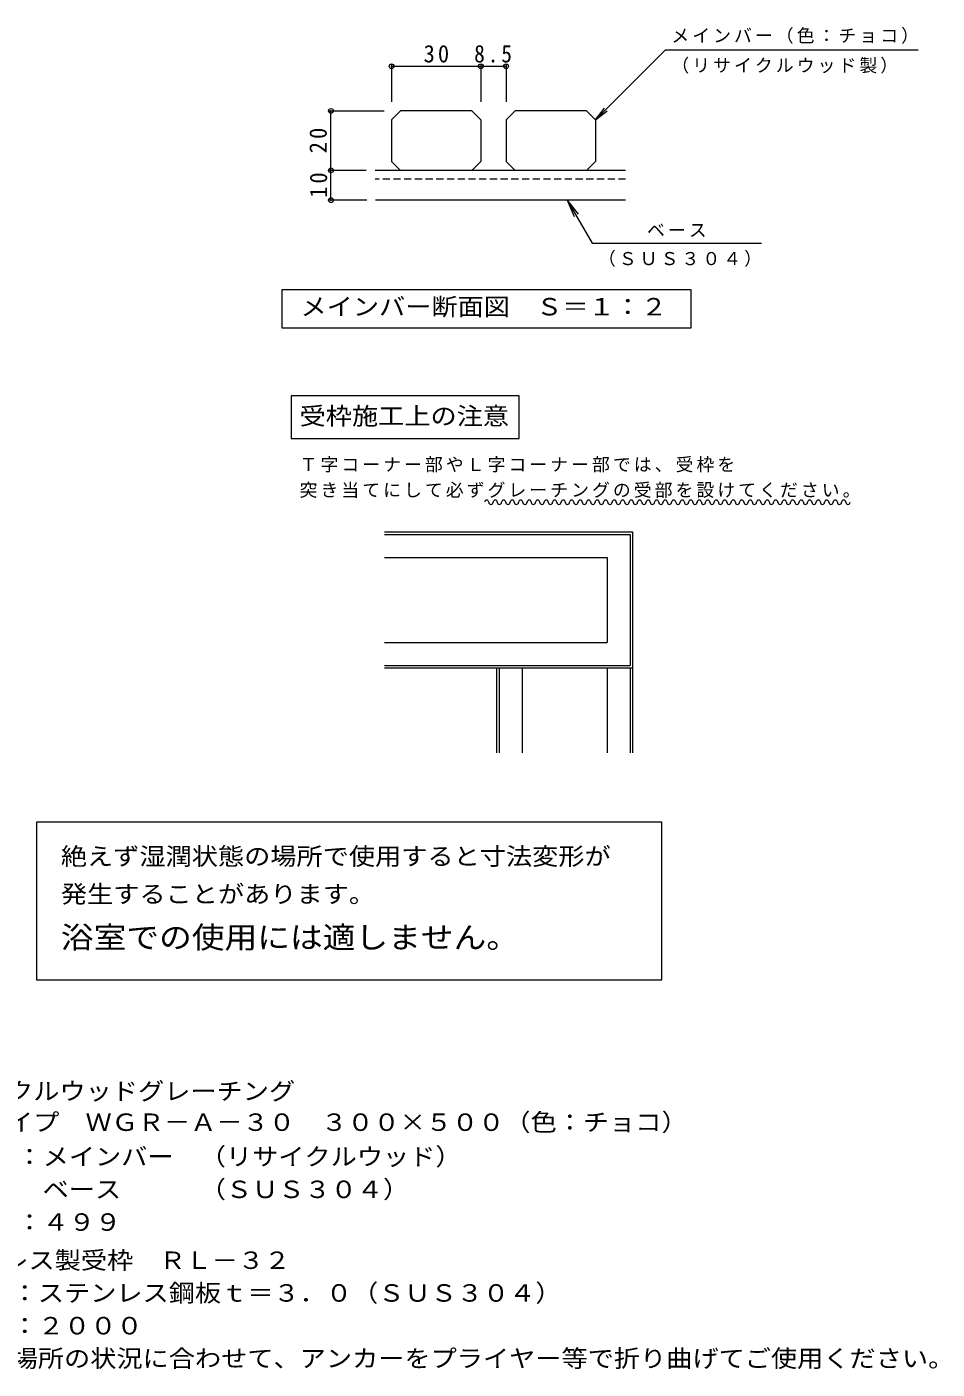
# Model space of a CAD drawing. Units: millimetres at full size; details may follow other scales. Extents: x -328 to 347, y -273 to 262.
# Drawn here: x 40.7 to 346.7, y -188.7 to 262.5 of the extents above; entities that cross this region are included whole.
import ezdxf
from ezdxf.enums import TextEntityAlignment as Align

# ---------------------------------------------------------------- set-up
doc = ezdxf.new("R2010")
doc.units = ezdxf.units.MM
doc.header["$LTSCALE"] = 2
doc.header["$PDMODE"] = 32
doc.header["$PDSIZE"] = 1.6
doc.linetypes.add('DASHED1', pattern=[1.8, 1.2, -0.6])
for name, color, linetype, lineweight in [('D-3', 4, 'Continuous', 9), ('D-4', 7, 'Continuous', 9), ('D-5', 7, 'Continuous', 9), ('D-6', 6, 'Continuous', 5), ('F-3', 4, 'Continuous', 9), ('F-5', 7, 'Continuous', 9)]:
    doc.layers.add(name, color=color, linetype=linetype, lineweight=lineweight)
doc.styles.add('ＭＳ ゴシック', font='')
doc.styles.get('ＭＳ ゴシック').set_extended_font_data('MS Gothic')

msp = doc.modelspace()

# ---------------------------------------------------------------- linework, layer by layer
at = {"layer": 'D-3'}
for p, q in [((163.293, 231.199), (166.293, 234.199)), ((190.293, 234.199), (166.293, 234.199)), ((190.293, 234.199), (193.293, 231.199)), ((193.293, 231.199), (193.293, 217.199)), ((201.793, 231.199), (204.793, 234.199)), ((228.793, 234.199), (204.793, 234.199)), ((228.793, 234.199), (231.793, 231.199)), ((231.793, 231.199), (231.793, 217.199)), ((190.293, 214.199), (193.293, 217.199)), ((228.793, 214.199), (231.793, 217.199))]:
    msp.add_line(p, q, dxfattribs=at)
for points in [[(163.293, 231.199), (163.293, 217.199), (166.293, 214.199)], [(201.793, 231.199), (201.793, 217.199), (204.793, 214.199)]]:
    msp.add_lwpolyline(points, dxfattribs=at)
at = {"layer": 'D-4'}
for p, q in [((163.293, 249.799), (163.293, 237.199)), ((163.293, 249.199), (193.293, 249.199)), ((193.293, 249.799), (193.293, 237.199)), ((193.293, 249.199), (201.793, 249.199)), ((201.793, 249.799), (201.793, 237.199)), ((142.201, 234.199), (160.793, 234.199)), ((142.931, 214.199), (142.931, 234.199)), ((154.801, 214.199), (142.331, 214.199)), ((142.931, 204.199), (142.931, 214.199)), ((154.931, 204.199), (142.331, 204.199)), ((254.146, -4.902), (44.002, -4.902)), ((44.002, -4.902), (44.002, -57.907)), ((254.146, -57.907), (254.146, -4.902)), ((44.002, -57.907), (254.146, -57.907))]:
    msp.add_line(p, q, dxfattribs=at)
for p in [(163.293, 249.199), (193.293, 249.199), (201.793, 249.199), (142.931, 234.199), (142.931, 214.199), (142.931, 204.199)]:
    msp.add_point(p, dxfattribs=at)
at = {"layer": 'D-5'}
for p, q in [((231.793, 231.199), (255.332, 254.738)), ((255.332, 254.738), (340.332, 254.738)), ((231.793, 231.199), (234.836, 235.165)), ((231.793, 231.199), (235.759, 234.242)), ((222.336, 204.199), (230.658, 189.784)), ((222.336, 204.199), (224.632, 198.655)), ((222.336, 204.199), (225.989, 199.438)), ((230.658, 189.784), (287.658, 189.784))]:
    msp.add_line(p, q, dxfattribs=at)
msp.add_lwpolyline([(126.536, 161.199), (126.536, 174.198), (263.826, 174.198), (263.826, 161.199)], close=True, dxfattribs=at)
at = {"layer": 'D-6'}
for p, q in [((241.931, 214.199), (157.801, 214.199)), ((241.931, 204.199), (157.931, 204.199))]:
    msp.add_line(p, q, dxfattribs=at)
at = {"layer": 'D-6', "linetype": 'DASHED1'}
msp.add_line((241.931, 211.199), (157.801, 211.199), dxfattribs=at)
at = {"layer": 'F-3'}
for p, q in [((160.945, 92.665), (244.31, 92.665)), ((160.945, 91.808), (243.453, 91.808)), ((243.453, 91.808), (243.453, 47.808)), ((244.31, 92.665), (244.31, 46.95)), ((160.945, 55.522), (235.738, 55.522)), ((160.945, 47.808), (243.453, 47.808)), ((160.945, 46.95), (244.31, 46.95)), ((198.596, 46.95), (198.596, 18.379)), ((199.453, 46.95), (199.453, 18.379)), ((207.167, 46.95), (207.167, 18.379)), ((235.738, 46.95), (235.738, 18.379)), ((243.453, 46.95), (243.453, 18.379)), ((244.31, 46.95), (244.31, 18.379))]:
    msp.add_line(p, q, dxfattribs=at)
msp.add_lwpolyline([(160.945, 84.093), (235.738, 84.093), (235.738, 55.522)], dxfattribs=at)
at = {"layer": 'F-5'}
for p, q in [((129.517, 138.379), (129.517, 124.093)), ((206.231, 138.379), (129.517, 138.379)), ((206.231, 124.093), (206.231, 138.379)), ((129.517, 124.093), (206.231, 124.093))]:
    msp.add_line(p, q, dxfattribs=at)
for centre, start, end in [((195.26, 102.657), 0, 180), ((196.689, 102.657), 180, 0), ((198.117, 102.657), 0, 180), ((199.546, 102.657), 180, 0), ((200.974, 102.657), 0, 180), ((202.403, 102.657), 180, 0), ((203.831, 102.657), 0, 180), ((205.26, 102.657), 180, 0), ((206.689, 102.657), 0, 180), ((208.117, 102.657), 180, 0), ((209.546, 102.657), 0, 180), ((210.974, 102.657), 180, 0), ((212.403, 102.657), 0, 180), ((213.831, 102.657), 180, 0), ((215.26, 102.657), 0, 180), ((216.689, 102.657), 180, 0), ((218.117, 102.657), 0, 180), ((219.546, 102.657), 180, 0), ((220.974, 102.657), 0, 180), ((222.403, 102.657), 180, 0), ((223.831, 102.657), 0, 180), ((225.26, 102.657), 180, 0), ((226.689, 102.657), 0, 180), ((228.117, 102.657), 180, 0), ((229.546, 102.657), 0, 180), ((230.974, 102.657), 180, 0), ((232.403, 102.657), 0, 180), ((233.831, 102.657), 180, 0), ((235.26, 102.657), 0, 180), ((236.689, 102.657), 180, 0), ((238.117, 102.657), 0, 180), ((239.546, 102.657), 180, 0), ((240.974, 102.657), 0, 180), ((242.403, 102.657), 180, 0), ((243.831, 102.657), 0, 180), ((245.26, 102.657), 180, 0), ((246.689, 102.657), 0, 180), ((248.117, 102.657), 180, 0), ((249.546, 102.657), 0, 180), ((250.974, 102.657), 180, 0), ((252.403, 102.657), 0, 180), ((253.831, 102.657), 180, 0), ((255.26, 102.657), 0, 180), ((256.689, 102.657), 180, 0), ((258.117, 102.657), 0, 180), ((259.546, 102.657), 180, 0), ((260.974, 102.657), 0, 180), ((262.403, 102.657), 180, 0), ((263.831, 102.657), 0, 180), ((265.26, 102.657), 180, 0), ((266.689, 102.657), 0, 180), ((268.117, 102.657), 180, 0), ((269.546, 102.657), 0, 180), ((270.974, 102.657), 180, 0), ((272.403, 102.657), 0, 180), ((273.831, 102.657), 180, 0), ((275.26, 102.657), 0, 180), ((276.689, 102.657), 180, 0), ((278.117, 102.657), 0, 180), ((279.546, 102.657), 180, 0), ((280.974, 102.657), 0, 180), ((282.403, 102.657), 180, 0), ((283.831, 102.657), 0, 180), ((285.26, 102.657), 180, 0), ((286.689, 102.657), 0, 180), ((288.117, 102.657), 180, 0), ((289.546, 102.657), 0, 180), ((290.974, 102.657), 180, 0), ((292.403, 102.657), 0, 180), ((293.831, 102.657), 180, 0), ((295.26, 102.657), 0, 180), ((296.689, 102.657), 180, 0), ((298.117, 102.657), 0, 180), ((299.546, 102.657), 180, 0), ((300.974, 102.657), 0, 180), ((302.403, 102.657), 180, 0), ((303.831, 102.657), 0, 180), ((305.26, 102.657), 180, 0), ((306.689, 102.657), 0, 180), ((308.117, 102.657), 180, 0), ((309.546, 102.657), 0, 180), ((310.974, 102.657), 180, 0), ((312.403, 102.657), 0, 180), ((313.831, 102.657), 180, 0), ((315.26, 102.657), 0, 180), ((316.689, 102.657), 180, 0)]:
    msp.add_arc(centre, 0.714, start, end, dxfattribs=at)

# ---------------------------------------------------------------- texts
at = {"layer": 'D-4', "color": 2, "char_height": 5.865, "attachment_point": 7, "style": 'ＭＳ ゴシック'}
for s, insert in [('\\T1.27;\\W0.95;30', (174.043, 250.399)), ('\\T1.27;\\W0.9;8.5', (191.043, 250.399))]:
    msp.add_mtext(s, dxfattribs=dict(at, insert=insert))
at = {"layer": 'D-4', "color": 2, "char_height": 5.865, "attachment_point": 7, "rotation": 90, "style": 'ＭＳ ゴシック'}
for s, insert in [('\\T1.27;\\W0.95;20', (141.601, 219.949)), ('\\T1.27;\\W0.95;10', (141.731, 204.949))]:
    msp.add_mtext(s, dxfattribs=dict(at, insert=insert))
at = {"layer": 'D-5', "color": 2, "style": 'ＭＳ ゴシック', "width": 1.1}
for s, p in [('メインバー断面図\u3000Ｓ＝１：２', (132.681, 163.699)), ('絶えず湿潤状態の場所で使用すると寸法変形が', (52.146, -21.036)), ('発生することがあります。', (52.146, -33.735)), ('リサイクルウッドグレーチング', (7.678, -99.99)), ('縦目タイプ\u3000ＷＧＲ－Ａ－３０\u3000３００×５００（色：チョコ）', (7.632, -110.416)), ('材質：メインバー\u3000（リサイクルウッド）', (19.62, -121.99)), ('\u3000\u3000\u3000ベース\u3000\u3000\u3000（ＳＵＳ３０４）', (19.62, -132.99)), ('定尺：４９９', (19.62, -143.99)), ('ステンレス製受枠\u3000ＲＬ－３２', (6.069, -156.817)), ('材質：ステンレス鋼板ｔ＝３．０（ＳＵＳ３０４）', (18.011, -167.817)), ('定尺：２０００', (18.011, -178.817)), ('施工場所の状況に合わせて、アンカーをプライヤー等で折り曲げてご使用ください。', (18.011, -189.817))]:
    msp.add_text(s, height=5.865, dxfattribs=at).set_placement(p, align=Align.BOTTOM_LEFT)
at = {"layer": 'D-5', "color": 3, "style": 'ＭＳ ゴシック', "width": 1.1}
msp.add_text('浴室での使用には適しません。', height=7.331, dxfattribs=at).set_placement((52.146, -49.464), align=Align.BOTTOM_LEFT)
at = {"layer": 'D-5', "char_height": 4.399, "attachment_point": 7, "style": 'ＭＳ ゴシック'}
for s, insert in [('\\T1.17;メインバー（色：チョコ）', (257.332, 256.738)), ('\\T1.17;（リサイクルウッド製）', (257.332, 246.738)), ('\\T1.17;ベース', (249.158, 191.784)), ('\\T1.17;（ＳＵＳ３０４）', (232.658, 181.784))]:
    msp.add_mtext(s, dxfattribs=dict(at, insert=insert))
at = {"layer": 'F-5', "color": 2, "style": 'ＭＳ ゴシック', "width": 1.1}
msp.add_text('受枠施工上の注意', height=5.865, dxfattribs=at).set_placement((132.374, 126.95), align=Align.BOTTOM_LEFT)
at = {"layer": 'F-5', "char_height": 4.399, "attachment_point": 7, "style": 'ＭＳ ゴシック'}
for s, insert in [('\\T1.17;Ｔ字コーナー部やＬ字コーナー部では、受枠を', (132.374, 112.665)), ('\\T1.17;突き当てにして必ずグレーチングの受部を設けてください。', (132.374, 104.093))]:
    msp.add_mtext(s, dxfattribs=dict(at, insert=insert))

doc.saveas('drawing.dxf')
